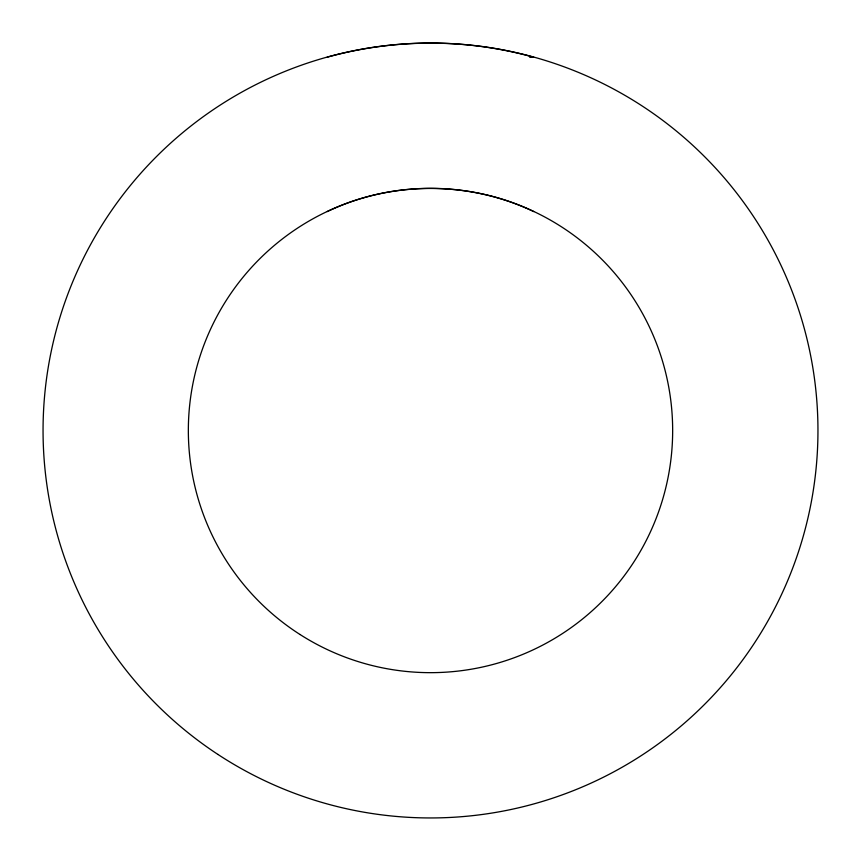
<?xml version="1.0" encoding="UTF-8"?>
<svg xmlns="http://www.w3.org/2000/svg" width="861" height="861" viewBox="0 0 861 861"><rect width="100%" height="100%" fill="white"/><g stroke="black" fill="none" stroke-linecap="round" stroke-linejoin="round"><path stroke-width="1.29" d="M327.18 211.591C391.475 180.735 469.536 180.724 533.82 211.602M327.18 57.203C394.349 38.497 466.684 38.379 533.82 57.267M529.956 57.063L531.754 56.826M529.956 57.138L531.754 56.901M300.005 634.492A242.156 242.156 0 0 0 672.409 441.51A242.156 242.156 0 0 0 319.087 215.498A242.156 242.156 0 0 0 300.005 634.492M217.951 754.451A387.461 387.461 0 0 0 817.326 452.595A387.461 387.461 0 0 0 256.223 84.453A387.461 387.461 0 0 0 217.951 754.451"/></g></svg>
